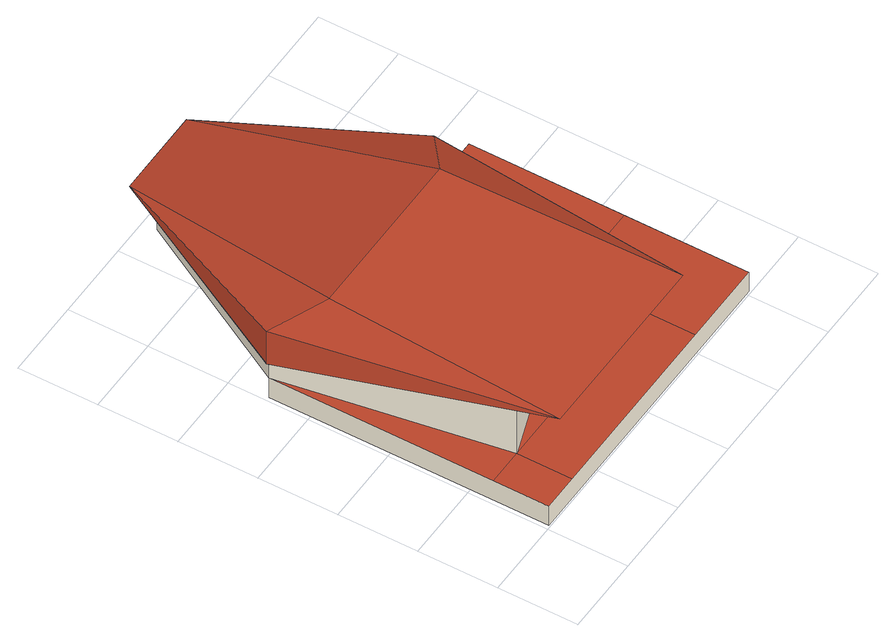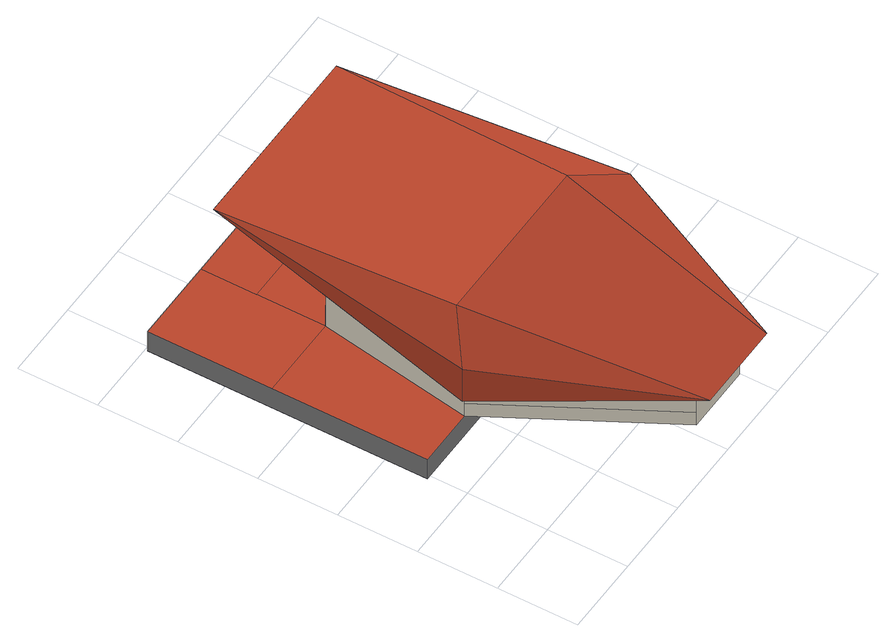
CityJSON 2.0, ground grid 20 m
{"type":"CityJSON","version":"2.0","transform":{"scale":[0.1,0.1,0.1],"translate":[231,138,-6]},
"CityObjects":{
"building1":{"type":"Building","geometry":[{"type":"MultiSurface","lod":"2","boundaries":[[[0,1,2,3]],[[4,5,6,7]],[[8,9,2,1]],[[7,6,10,11]],[[3,9,4,11]],[[12,8,0,13]],[[14,12,13,15]],[[10,5,14,15]],[[0,16,17,13]],[[16,0,3,18]],[[19,20,21]],[[22,18,23]],[[20,24,25]],[[16,22,26]],[[23,21,25,26]],[[26,22,23]],[[18,19,21,23]],[[20,25,21]],[[24,10,15,27]],[[13,17,28,29]],[[11,10,24,19]],[[3,11,19,18]],[[16,18,22]],[[19,24,20]],[[13,29,15]],[[27,28,26,25]],[[8,5,4,9]],[[30,31,32,33]],[[34,30,33,5]],[[35,14,36,37]],[[38,12,37,32]],[[39,8,12,38]],[[12,14,35]],[[14,40,33,36]],[[5,40,14]],[[31,30,34,41]],[[41,34,5,39]],[[31,41,39,32]]],"semantics":{"surfaces":[{"type":"WallSurface"},{"type":"RoofSurface","RegularTimeSeriesFile.file":"EPIDidealload_correct_SW.tsv","RegularTimeSeriesFile.timeInterval":1,"RegularTimeSeriesFile.numberOfHeaderLines":1,"RegularTimeSeriesFile.valueColumnNumber":1,"RegularTimeSeriesFile.fieldSeparator":"\\t"},{"type":"GroundSurface"}],"values":[0,0,0,0,0,0,0,0,1,1,1,1,1,1,1,1,1,1,1,1,1,1,1,1,1,1,2,0,0,1,1,1,1,1,1,2,2,2]}}]}
},
"vertices":[
[662,705,113],[662,705,99],[423,1135,99],[423,1135,182],[250,1135,60],[11,705,60],[11,705,99],[250,1135,99],[662,705,60],[423,1135,60],[11,705,113],[250,1135,182],[597,316,60],[597,317,189],[105,144,60],[105,144,222],[671,705,113],[620,317,189],[451,1186,190],[222,1186,190],[2,705,213],[115,619,262],[671,705,213],[558,619,262],[2,705,113],[92,28,245],[583,28,245],[76,144,222],[598,144,222],[569,144,222],[11,5,0],[811,5,0],[811,5,60],[11,5,60],[11,705,0],[597,144,60],[105,5,60],[597,5,60],[811,316,60],[811,705,60],[11,144,60],[811,705,0]
]}
